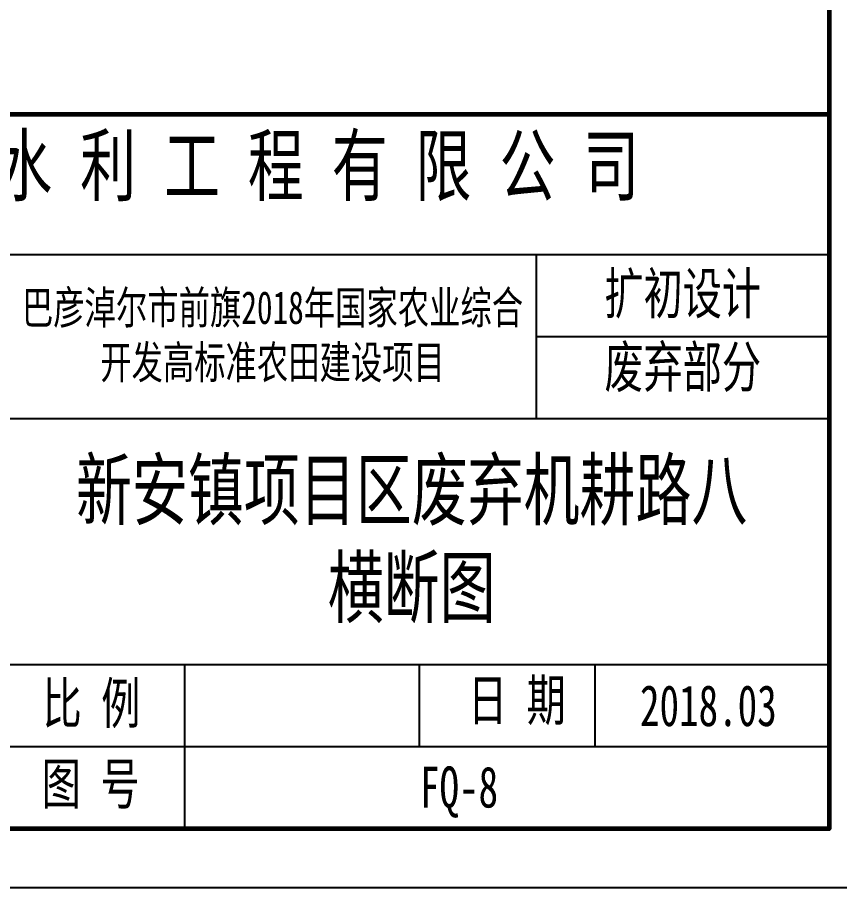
# Model space of a CAD drawing. Extents: x 695776 to 1250176, y 4443437 to 9025597.
# Drawn here: x 942252 to 950670, y 4482840 to 4491750 of the extents above; entities that cross this region are included whole.
import ezdxf

# ---------------------------------------------------------------- set-up
doc = ezdxf.new("R2010")
doc.units = 0
doc.header["$LTSCALE"] = 0.5
doc.layers.add('图框', color=7, linetype='CONTINUOUS')
doc.styles.add('仿宋', font='仿宋_GB2312.ttf', dxfattribs={"width": 0.7})

msp = doc.modelspace()

# ---------------------------------------------------------------- linework, layer by layer
at = {"layer": '图框', "color": 7, "lineweight": 60}
msp.add_line((936164.309, 4490760.4621), (950564.309, 4490760.4621), dxfattribs=at)
at = {"layer": '图框', "color": 7}
for p, q in [((950564.309, 4489320.4621), (936164.309, 4489320.4621)), ((947564.309, 4489320.4621), (947564.309, 4487640.4621)), ((947564.3116, 4489320.4625), (947564.3116, 4487640.4625)), ((950564.309, 4488480.4621), (947564.309, 4488480.4621)), ((950564.3116, 4488480.4625), (947564.3116, 4488480.4625)), ((950564.309, 4487640.4621), (936164.309, 4487640.4621)), ((950564.309, 4485120.4621), (936164.309, 4485120.4621)), ((950564.3116, 4485120.4625), (936164.3116, 4485120.4625)), ((943964.309, 4485120.4621), (943964.309, 4483440.4621)), ((943964.3116, 4485120.4625), (943964.3116, 4483440.4625)), ((946364.309, 4485120.4621), (946364.309, 4484280.4621)), ((946364.3116, 4485120.4625), (946364.3116, 4484280.4625)), ((948164.309, 4485120.4621), (948164.309, 4484280.4621)), ((948164.3116, 4485120.4625), (948164.3116, 4484280.4625)), ((950564.309, 4484280.4621), (936164.309, 4484280.4621))]:
    msp.add_line(p, q, dxfattribs=at)
at = {"layer": '图框', "linetype": 'Continuous', "lineweight": -2, "flags": 128}
msp.add_lwpolyline([(900764.309, 4518480.4621), (900764.309, 4482840.4621), (951164.309, 4482840.4621), (951164.309, 4518480.4621), (900764.309, 4518480.4621)], dxfattribs=at)
at = {"layer": '图框', "linetype": 'Continuous', "lineweight": 60, "flags": 128}
msp.add_lwpolyline([(903764.309, 4517880.4621), (950564.309, 4517880.4621), (950564.309, 4483440.4621), (903764.309, 4483440.4621), (903764.309, 4517880.4621)], dxfattribs=at)

# ---------------------------------------------------------------- texts
at = {"layer": '图框', "linetype": 'Continuous', "style": '仿宋'}
for s, insert, char_height, width, attachment_point in [('\u3000内 蒙 古 恒 源 水 利 工 程 有 限 公 司', (937169.696, 4490534.1525), 600, 12975.456, 1), ('扩初设计', (949064.309, 4488900.4621), 420, 3000, 5), ('巴彦淖尔市前旗2018年国家农业综合开发高标准农田建设项目', (944864.309, 4488480.4621), 336, 5400, 5), ('废弃部分', (949064.309, 4488147.7421), 420, 3000, 5), ('新安镇项目区废弃机耕路八横断图', (946289.081, 4486380.4621), 600, 6975.259258, 5), ('比 例', (942509.3376, 4484938.8719), 420, 1384.032427, 1), ('日 期', (946865.0431, 4484970.9459), 420, 1384.032427, 1), ('2018.03', (948626.5065, 4484914.1811), 420, 1384.032427, 1), ('图 号', (942500.7375, 4484114.0809), 420, 1384.032427, 1), ('FQ-8', (946373.8455, 4484080.2939), 420, 1384.032427, 1)]:
    msp.add_mtext(s, dxfattribs=dict(at, insert=insert, char_height=char_height, width=width, attachment_point=attachment_point))

doc.saveas('drawing.dxf')
